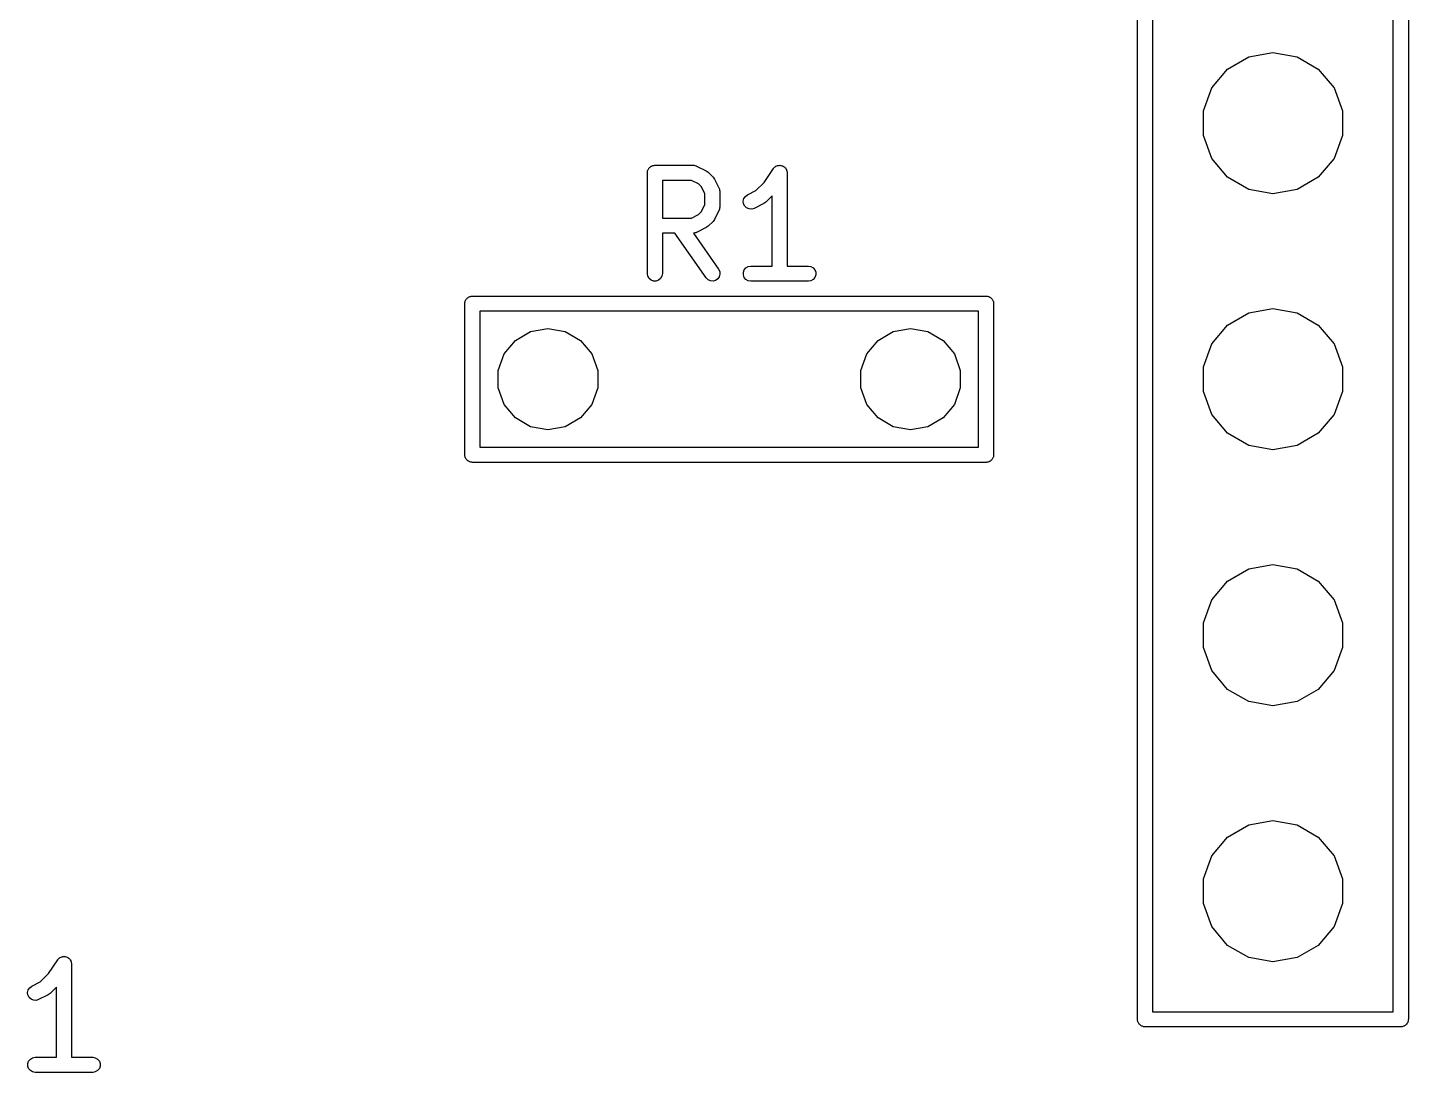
# Model space of a CAD drawing. Extents: x 25 to 346, y -457 to -16.
# Drawn here: x 301.01 to 314.72, y -443.76 to -433.39 of the extents above; entities that cross this region are included whole.
import ezdxf

# ---------------------------------------------------------------- set-up
doc = ezdxf.new("R2010")
doc.units = 0
doc.header["$MEASUREMENT"] = 0
doc.layers.add('BLACK', color=7, linetype='CONTINUOUS')

msp = doc.modelspace()

# ---------------------------------------------------------------- linework, layer by layer
at = {"layer": 'Black'}
for p, q in [((312.027, -443.23), (312.027, -417.83)), ((312.178, -417.83), (312.178, -443.155)), ((314.567, -443.155), (314.567, -417.83)), ((314.717, -417.83), (314.717, -443.23)), ((312.922, -433.803), (313.133, -433.681)), ((313.133, -433.681), (313.373, -433.639)), ((313.373, -433.639), (313.612, -433.681)), ((313.612, -433.681), (313.823, -433.803)), ((312.765, -433.989), (312.922, -433.803)), ((313.823, -433.803), (313.98, -433.989)), ((312.682, -434.218), (312.765, -433.989)), ((313.98, -433.989), (314.063, -434.218)), ((312.682, -434.462), (312.682, -434.218)), ((314.063, -434.218), (314.063, -434.462)), ((312.765, -434.691), (312.682, -434.462)), ((314.063, -434.462), (313.98, -434.691)), ((307.176, -434.79), (307.179, -434.784)), ((307.179, -434.784), (307.184, -434.78)), ((307.184, -434.78), (307.189, -434.775)), ((307.189, -434.775), (307.194, -434.772)), ((307.194, -434.772), (307.199, -434.767)), ((307.199, -434.767), (307.206, -434.765)), ((307.206, -434.765), (307.211, -434.762)), ((307.211, -434.762), (307.218, -434.761)), ((307.218, -434.761), (307.224, -434.759)), ((307.224, -434.759), (307.23, -434.759)), ((307.23, -434.759), (307.237, -434.757)), ((307.237, -434.757), (307.618, -434.757)), ((307.618, -434.757), (307.622, -434.758)), ((307.622, -434.758), (307.626, -434.758)), ((307.626, -434.758), (307.635, -434.76)), ((307.635, -434.76), (307.644, -434.762)), ((307.644, -434.762), (307.647, -434.764)), ((307.647, -434.764), (307.651, -434.765)), ((307.651, -434.765), (307.747, -434.813)), ((308.415, -434.788), (308.418, -434.784)), ((308.418, -434.784), (308.424, -434.778)), ((308.424, -434.778), (308.431, -434.772)), ((308.431, -434.772), (308.434, -434.77)), ((308.434, -434.77), (308.438, -434.767)), ((308.438, -434.767), (308.446, -434.764)), ((308.446, -434.764), (308.454, -434.76)), ((308.454, -434.76), (308.458, -434.76)), ((308.458, -434.76), (308.462, -434.759)), ((308.462, -434.759), (308.471, -434.759)), ((308.471, -434.759), (308.48, -434.758)), ((308.48, -434.758), (308.484, -434.759)), ((308.484, -434.759), (308.488, -434.759)), ((308.488, -434.759), (308.496, -434.762)), ((308.496, -434.762), (308.505, -434.764)), ((308.505, -434.764), (308.509, -434.766)), ((308.509, -434.766), (308.512, -434.767)), ((308.512, -434.767), (308.519, -434.773)), ((308.519, -434.773), (308.527, -434.778)), ((308.527, -434.778), (308.529, -434.782)), ((308.529, -434.782), (308.532, -434.784)), ((308.532, -434.784), (308.537, -434.792)), ((312.922, -434.877), (312.765, -434.691)), ((313.98, -434.691), (313.823, -434.877)), ((307.162, -434.832), (307.163, -434.826)), ((307.162, -435.832), (307.162, -434.832)), ((307.163, -434.819), (307.165, -434.813)), ((307.163, -434.826), (307.163, -434.819)), ((307.165, -434.813), (307.166, -434.807)), ((307.166, -434.807), (307.17, -434.801)), ((307.17, -434.801), (307.172, -434.795)), ((307.172, -434.795), (307.176, -434.79)), ((307.312, -434.907), (307.312, -435.281)), ((307.6, -434.907), (307.312, -434.907)), ((307.669, -434.942), (307.6, -434.907)), ((307.747, -434.813), (307.756, -434.82)), ((307.756, -434.82), (307.766, -434.827)), ((307.766, -434.827), (307.814, -434.875)), ((307.814, -434.875), (307.821, -434.884)), ((307.821, -434.884), (307.828, -434.894)), ((307.828, -434.894), (307.875, -434.989)), ((308.321, -434.927), (308.413, -434.791)), ((308.413, -434.791), (308.415, -434.788)), ((308.537, -434.792), (308.542, -434.799)), ((308.542, -434.799), (308.543, -434.803)), ((308.543, -434.803), (308.545, -434.807)), ((308.545, -434.807), (308.547, -434.816)), ((308.547, -434.816), (308.55, -434.824)), ((308.55, -434.824), (308.549, -434.828)), ((308.549, -434.828), (308.55, -434.832)), ((308.55, -434.832), (308.55, -435.757)), ((313.133, -434.999), (312.922, -434.877)), ((313.823, -434.877), (313.612, -434.999)), ((307.699, -434.972), (307.669, -434.942)), ((307.733, -435.041), (307.699, -434.972)), ((307.733, -435.148), (307.733, -435.041)), ((307.875, -434.989), (307.877, -434.993)), ((307.877, -434.993), (307.879, -434.997)), ((307.879, -434.997), (307.88, -435.006)), ((307.88, -435.006), (307.883, -435.014)), ((307.883, -435.014), (307.883, -435.019)), ((307.883, -435.019), (307.883, -435.023)), ((307.883, -435.023), (307.883, -435.166)), ((308.135, -435.067), (308.156, -435.051)), ((308.156, -435.051), (308.24, -435.009)), ((308.24, -435.009), (308.321, -434.927)), ((313.373, -435.041), (313.133, -434.999)), ((313.612, -434.999), (313.373, -435.041)), ((307.699, -435.217), (307.733, -435.148)), ((307.877, -435.195), (307.875, -435.199)), ((307.879, -435.191), (307.877, -435.195)), ((307.88, -435.183), (307.879, -435.191)), ((307.883, -435.174), (307.88, -435.183)), ((307.883, -435.166), (307.883, -435.17)), ((307.883, -435.17), (307.883, -435.174)), ((308.114, -435.114), (308.12, -435.088)), ((308.117, -435.139), (308.114, -435.114)), ((308.129, -435.163), (308.117, -435.139)), ((308.12, -435.088), (308.135, -435.067)), ((308.148, -435.181), (308.129, -435.163)), ((308.172, -435.191), (308.148, -435.181)), ((308.198, -435.193), (308.172, -435.191)), ((308.223, -435.185), (308.198, -435.193)), ((308.318, -435.138), (308.223, -435.185)), ((308.328, -435.13), (308.318, -435.138)), ((308.338, -435.124), (308.328, -435.13)), ((308.4, -435.061), (308.338, -435.124)), ((308.4, -435.757), (308.4, -435.061)), ((307.312, -435.281), (307.6, -435.281)), ((307.6, -435.281), (307.669, -435.247)), ((307.669, -435.247), (307.699, -435.217)), ((307.814, -435.314), (307.766, -435.362)), ((307.821, -435.304), (307.814, -435.314)), ((307.828, -435.294), (307.821, -435.304)), ((307.875, -435.199), (307.828, -435.294)), ((307.436, -435.431), (307.312, -435.431)), ((307.312, -435.431), (307.312, -435.832)), ((307.747, -435.875), (307.436, -435.431)), ((307.622, -435.43), (307.619, -435.431)), ((307.619, -435.431), (307.87, -435.789)), ((307.626, -435.431), (307.622, -435.43)), ((307.635, -435.428), (307.626, -435.431)), ((307.644, -435.427), (307.635, -435.428)), ((307.647, -435.425), (307.644, -435.427)), ((307.651, -435.423), (307.647, -435.425)), ((307.747, -435.376), (307.651, -435.423)), ((307.756, -435.368), (307.747, -435.376)), ((307.766, -435.362), (307.756, -435.368)), ((307.166, -435.858), (307.162, -435.832)), ((307.179, -435.881), (307.166, -435.858)), ((307.199, -435.897), (307.179, -435.881)), ((307.294, -435.881), (307.274, -435.897)), ((307.307, -435.858), (307.294, -435.881)), ((307.312, -435.832), (307.307, -435.858)), ((307.765, -435.894), (307.747, -435.875)), ((307.876, -435.864), (307.861, -435.885)), ((307.87, -435.789), (307.881, -435.813)), ((307.883, -435.839), (307.876, -435.864)), ((307.881, -435.813), (307.883, -435.839)), ((308.115, -435.819), (308.124, -435.795)), ((308.115, -435.845), (308.115, -435.819)), ((308.124, -435.87), (308.115, -435.845)), ((308.124, -435.795), (308.141, -435.775)), ((308.141, -435.89), (308.124, -435.87)), ((308.141, -435.775), (308.164, -435.762)), ((308.164, -435.762), (308.189, -435.757)), ((308.189, -435.757), (308.4, -435.757)), ((308.55, -435.757), (308.761, -435.757)), ((308.761, -435.757), (308.786, -435.762)), ((308.786, -435.762), (308.809, -435.775)), ((308.809, -435.775), (308.826, -435.795)), ((308.826, -435.87), (308.809, -435.89)), ((308.826, -435.795), (308.835, -435.819)), ((308.835, -435.845), (308.826, -435.87)), ((308.835, -435.819), (308.835, -435.845)), ((307.224, -435.906), (307.199, -435.897)), ((307.25, -435.906), (307.224, -435.906)), ((307.274, -435.897), (307.25, -435.906)), ((307.789, -435.905), (307.765, -435.894)), ((307.815, -435.907), (307.789, -435.905)), ((307.84, -435.9), (307.815, -435.907)), ((307.861, -435.885), (307.84, -435.9)), ((308.164, -435.903), (308.141, -435.89)), ((308.189, -435.907), (308.164, -435.903)), ((308.761, -435.907), (308.189, -435.907)), ((308.786, -435.903), (308.761, -435.907)), ((308.809, -435.89), (308.786, -435.903)), ((305.35, -436.13), (305.351, -436.124)), ((305.35, -437.63), (305.35, -436.13)), ((305.351, -436.117), (305.353, -436.111)), ((305.351, -436.124), (305.351, -436.117)), ((305.353, -436.111), (305.355, -436.104)), ((305.355, -436.104), (305.358, -436.099)), ((305.358, -436.099), (305.36, -436.092)), ((305.36, -436.092), (305.364, -436.087)), ((305.364, -436.087), (305.368, -436.082)), ((305.368, -436.082), (305.373, -436.078)), ((305.373, -436.078), (305.377, -436.073)), ((305.377, -436.073), (305.382, -436.069)), ((305.382, -436.069), (305.387, -436.065)), ((305.387, -436.065), (305.394, -436.063)), ((305.394, -436.063), (305.399, -436.06)), ((305.399, -436.06), (305.406, -436.058)), ((305.406, -436.058), (305.412, -436.056)), ((305.412, -436.056), (305.419, -436.056)), ((305.419, -436.056), (305.425, -436.055)), ((305.425, -436.055), (310.525, -436.055)), ((310.525, -436.055), (310.531, -436.056)), ((310.531, -436.056), (310.538, -436.056)), ((310.538, -436.056), (310.544, -436.058)), ((310.544, -436.058), (310.551, -436.06)), ((310.551, -436.06), (310.556, -436.063)), ((310.556, -436.063), (310.562, -436.065)), ((310.562, -436.065), (310.568, -436.069)), ((310.568, -436.069), (310.573, -436.073)), ((310.573, -436.073), (310.577, -436.078)), ((310.577, -436.078), (310.582, -436.082)), ((310.582, -436.082), (310.586, -436.087)), ((310.586, -436.087), (310.59, -436.092)), ((310.59, -436.092), (310.592, -436.099)), ((310.592, -436.099), (310.595, -436.104)), ((310.595, -436.104), (310.597, -436.111)), ((310.597, -436.111), (310.599, -436.117)), ((310.599, -436.117), (310.599, -436.124)), ((310.599, -436.124), (310.6, -436.13)), ((310.6, -436.13), (310.6, -437.63)), ((305.5, -436.205), (305.5, -437.555)), ((310.45, -436.205), (305.5, -436.205)), ((310.45, -437.555), (310.45, -436.205)), ((312.922, -436.343), (313.133, -436.221)), ((313.133, -436.221), (313.373, -436.179)), ((313.373, -436.179), (313.612, -436.221)), ((313.612, -436.221), (313.823, -436.343)), ((305.852, -436.496), (306.003, -436.408)), ((306.003, -436.408), (306.175, -436.378)), ((306.175, -436.378), (306.347, -436.408)), ((306.347, -436.408), (306.498, -436.496)), ((309.452, -436.496), (309.603, -436.408)), ((309.603, -436.408), (309.775, -436.378)), ((309.775, -436.378), (309.947, -436.408)), ((309.947, -436.408), (310.098, -436.496)), ((312.765, -436.529), (312.922, -436.343)), ((313.823, -436.343), (313.98, -436.529)), ((305.74, -436.629), (305.852, -436.496)), ((306.498, -436.496), (306.61, -436.629)), ((309.34, -436.629), (309.452, -436.496)), ((310.098, -436.496), (310.21, -436.629)), ((312.682, -436.758), (312.765, -436.529)), ((313.98, -436.529), (314.063, -436.758)), ((305.681, -436.793), (305.74, -436.629)), ((306.61, -436.629), (306.669, -436.793)), ((309.281, -436.793), (309.34, -436.629)), ((310.21, -436.629), (310.269, -436.793)), ((305.681, -436.967), (305.681, -436.793)), ((306.669, -436.793), (306.669, -436.967)), ((309.281, -436.967), (309.281, -436.793)), ((310.269, -436.793), (310.269, -436.967)), ((312.682, -437.002), (312.682, -436.758)), ((314.063, -436.758), (314.063, -437.002)), ((305.74, -437.131), (305.681, -436.967)), ((306.669, -436.967), (306.61, -437.131)), ((309.34, -437.131), (309.281, -436.967)), ((310.269, -436.967), (310.21, -437.131)), ((312.765, -437.231), (312.682, -437.002)), ((314.063, -437.002), (313.98, -437.231)), ((305.852, -437.264), (305.74, -437.131)), ((306.61, -437.131), (306.498, -437.264)), ((309.452, -437.264), (309.34, -437.131)), ((310.21, -437.131), (310.098, -437.264)), ((312.922, -437.417), (312.765, -437.231)), ((313.98, -437.231), (313.823, -437.417)), ((306.003, -437.352), (305.852, -437.264)), ((306.175, -437.382), (306.003, -437.352)), ((306.347, -437.352), (306.175, -437.382)), ((306.498, -437.264), (306.347, -437.352)), ((309.603, -437.352), (309.452, -437.264)), ((309.775, -437.382), (309.603, -437.352)), ((309.947, -437.352), (309.775, -437.382)), ((310.098, -437.264), (309.947, -437.352)), ((313.133, -437.539), (312.922, -437.417)), ((313.823, -437.417), (313.612, -437.539)), ((305.351, -437.636), (305.35, -437.63)), ((305.351, -437.643), (305.351, -437.636)), ((305.353, -437.649), (305.351, -437.643)), ((305.355, -437.656), (305.353, -437.649)), ((305.358, -437.661), (305.355, -437.656)), ((305.36, -437.667), (305.358, -437.661)), ((305.5, -437.555), (310.45, -437.555)), ((310.592, -437.661), (310.59, -437.667)), ((310.595, -437.656), (310.592, -437.661)), ((310.597, -437.649), (310.595, -437.656)), ((310.599, -437.643), (310.597, -437.649)), ((310.6, -437.63), (310.599, -437.636)), ((310.599, -437.636), (310.599, -437.643)), ((313.373, -437.581), (313.133, -437.539)), ((313.612, -437.539), (313.373, -437.581)), ((305.364, -437.673), (305.36, -437.667)), ((305.368, -437.678), (305.364, -437.673)), ((305.373, -437.682), (305.368, -437.678)), ((305.377, -437.687), (305.373, -437.682)), ((305.382, -437.691), (305.377, -437.687)), ((305.387, -437.695), (305.382, -437.691)), ((305.394, -437.697), (305.387, -437.695)), ((305.399, -437.7), (305.394, -437.697)), ((305.406, -437.702), (305.399, -437.7)), ((305.412, -437.704), (305.406, -437.702)), ((305.419, -437.704), (305.412, -437.704)), ((305.425, -437.705), (305.419, -437.704)), ((310.525, -437.705), (305.425, -437.705)), ((310.531, -437.704), (310.525, -437.705)), ((310.538, -437.704), (310.531, -437.704)), ((310.544, -437.702), (310.538, -437.704)), ((310.551, -437.7), (310.544, -437.702)), ((310.556, -437.697), (310.551, -437.7)), ((310.562, -437.695), (310.556, -437.697)), ((310.568, -437.691), (310.562, -437.695)), ((310.573, -437.687), (310.568, -437.691)), ((310.577, -437.682), (310.573, -437.687)), ((310.582, -437.678), (310.577, -437.682)), ((310.586, -437.673), (310.582, -437.678)), ((310.59, -437.667), (310.586, -437.673)), ((312.922, -438.883), (313.133, -438.761)), ((313.133, -438.761), (313.373, -438.719)), ((313.373, -438.719), (313.612, -438.761)), ((313.612, -438.761), (313.823, -438.883)), ((312.765, -439.069), (312.922, -438.883)), ((313.823, -438.883), (313.98, -439.069)), ((312.682, -439.298), (312.765, -439.069)), ((313.98, -439.069), (314.063, -439.298)), ((312.682, -439.542), (312.682, -439.298)), ((314.063, -439.298), (314.063, -439.542)), ((312.765, -439.771), (312.682, -439.542)), ((314.063, -439.542), (313.98, -439.771)), ((312.922, -439.957), (312.765, -439.771)), ((313.98, -439.771), (313.823, -439.957)), ((313.133, -440.079), (312.922, -439.957)), ((313.823, -439.957), (313.612, -440.079)), ((313.373, -440.121), (313.133, -440.079)), ((313.612, -440.079), (313.373, -440.121)), ((312.922, -441.423), (313.133, -441.301)), ((313.133, -441.301), (313.373, -441.259)), ((313.373, -441.259), (313.612, -441.301)), ((313.612, -441.301), (313.823, -441.423)), ((312.765, -441.609), (312.922, -441.423)), ((313.823, -441.423), (313.98, -441.609)), ((312.682, -441.838), (312.765, -441.609)), ((313.98, -441.609), (314.063, -441.838)), ((312.682, -442.082), (312.682, -441.838)), ((314.063, -441.838), (314.063, -442.082)), ((312.765, -442.311), (312.682, -442.082)), ((314.063, -442.082), (313.98, -442.311)), ((312.922, -442.497), (312.765, -442.311)), ((313.98, -442.311), (313.823, -442.497)), ((313.133, -442.619), (312.922, -442.497)), ((313.823, -442.497), (313.612, -442.619)), ((301.217, -442.777), (301.309, -442.641)), ((301.309, -442.641), (301.311, -442.638)), ((301.311, -442.638), (301.313, -442.634)), ((301.313, -442.634), (301.32, -442.628)), ((301.32, -442.628), (301.327, -442.622)), ((301.327, -442.622), (301.33, -442.62)), ((301.33, -442.62), (301.333, -442.617)), ((301.333, -442.617), (301.342, -442.614)), ((301.342, -442.614), (301.35, -442.61)), ((301.35, -442.61), (301.354, -442.61)), ((301.354, -442.61), (301.358, -442.609)), ((301.358, -442.609), (301.367, -442.609)), ((301.367, -442.609), (301.376, -442.608)), ((301.376, -442.608), (301.38, -442.609)), ((301.38, -442.609), (301.384, -442.609)), ((301.384, -442.609), (301.392, -442.612)), ((301.392, -442.612), (301.401, -442.614)), ((301.401, -442.614), (301.405, -442.616)), ((301.405, -442.616), (301.408, -442.617)), ((301.408, -442.617), (301.415, -442.623)), ((301.415, -442.623), (301.423, -442.628)), ((301.423, -442.628), (301.425, -442.632)), ((301.425, -442.632), (301.428, -442.634)), ((301.428, -442.634), (301.433, -442.642)), ((301.433, -442.642), (301.438, -442.649)), ((301.438, -442.649), (301.439, -442.653)), ((301.439, -442.653), (301.441, -442.657)), ((301.441, -442.657), (301.443, -442.666)), ((301.443, -442.666), (301.445, -442.674)), ((301.445, -442.674), (301.445, -442.678)), ((301.445, -442.678), (301.446, -442.682)), ((301.446, -442.682), (301.446, -443.607)), ((313.373, -442.661), (313.133, -442.619)), ((313.612, -442.619), (313.373, -442.661)), ((301.052, -442.901), (301.136, -442.859)), ((301.136, -442.859), (301.217, -442.777)), ((301.01, -442.964), (301.016, -442.938)), ((301.013, -442.989), (301.01, -442.964)), ((301.025, -443.013), (301.013, -442.989)), ((301.016, -442.938), (301.031, -442.917)), ((301.031, -442.917), (301.052, -442.901)), ((301.214, -442.988), (301.119, -443.035)), ((301.224, -442.98), (301.214, -442.988)), ((301.234, -442.974), (301.224, -442.98)), ((301.296, -442.911), (301.234, -442.974)), ((301.296, -443.607), (301.296, -442.911)), ((301.044, -443.031), (301.025, -443.013)), ((301.068, -443.041), (301.044, -443.031)), ((301.094, -443.043), (301.068, -443.041)), ((301.119, -443.035), (301.094, -443.043)), ((312.029, -443.236), (312.027, -443.23)), ((312.029, -443.243), (312.029, -443.236)), ((312.031, -443.249), (312.029, -443.243)), ((312.032, -443.256), (312.031, -443.249)), ((312.035, -443.261), (312.032, -443.256)), ((312.038, -443.267), (312.035, -443.261)), ((312.042, -443.273), (312.038, -443.267)), ((312.045, -443.278), (312.042, -443.273)), ((312.05, -443.282), (312.045, -443.278)), ((312.054, -443.287), (312.05, -443.282)), ((312.178, -443.155), (314.567, -443.155)), ((314.695, -443.282), (314.691, -443.287)), ((314.7, -443.278), (314.695, -443.282)), ((314.703, -443.273), (314.7, -443.278)), ((314.707, -443.267), (314.703, -443.273)), ((314.71, -443.261), (314.707, -443.267)), ((314.713, -443.256), (314.71, -443.261)), ((314.714, -443.249), (314.713, -443.256)), ((314.716, -443.243), (314.714, -443.249)), ((314.717, -443.23), (314.716, -443.236)), ((314.716, -443.236), (314.716, -443.243)), ((312.06, -443.291), (312.054, -443.287)), ((312.065, -443.295), (312.06, -443.291)), ((312.071, -443.297), (312.065, -443.295)), ((312.077, -443.3), (312.071, -443.297)), ((312.083, -443.302), (312.077, -443.3)), ((312.089, -443.304), (312.083, -443.302)), ((312.096, -443.304), (312.089, -443.304)), ((312.102, -443.305), (312.096, -443.304)), ((314.642, -443.305), (312.102, -443.305)), ((314.649, -443.304), (314.642, -443.305)), ((314.656, -443.304), (314.649, -443.304)), ((314.662, -443.302), (314.656, -443.304)), ((314.668, -443.3), (314.662, -443.302)), ((314.674, -443.297), (314.668, -443.3)), ((314.68, -443.295), (314.674, -443.297)), ((314.685, -443.291), (314.68, -443.295)), ((314.691, -443.287), (314.685, -443.291)), ((301.011, -443.669), (301.02, -443.645)), ((301.011, -443.695), (301.011, -443.669)), ((301.02, -443.72), (301.011, -443.695)), ((301.02, -443.645), (301.037, -443.625)), ((301.037, -443.625), (301.06, -443.612)), ((301.06, -443.612), (301.085, -443.607)), ((301.085, -443.607), (301.296, -443.607)), ((301.446, -443.607), (301.657, -443.607)), ((301.657, -443.607), (301.682, -443.612)), ((301.682, -443.612), (301.705, -443.625)), ((301.705, -443.625), (301.722, -443.645)), ((301.722, -443.645), (301.731, -443.669)), ((301.731, -443.695), (301.722, -443.72)), ((301.731, -443.669), (301.731, -443.695)), ((301.037, -443.74), (301.02, -443.72)), ((301.06, -443.753), (301.037, -443.74)), ((301.085, -443.757), (301.06, -443.753)), ((301.657, -443.757), (301.085, -443.757)), ((301.682, -443.753), (301.657, -443.757)), ((301.705, -443.74), (301.682, -443.753)), ((301.722, -443.72), (301.705, -443.74))]:
    msp.add_line(p, q, dxfattribs=at)

doc.saveas('drawing.dxf')
